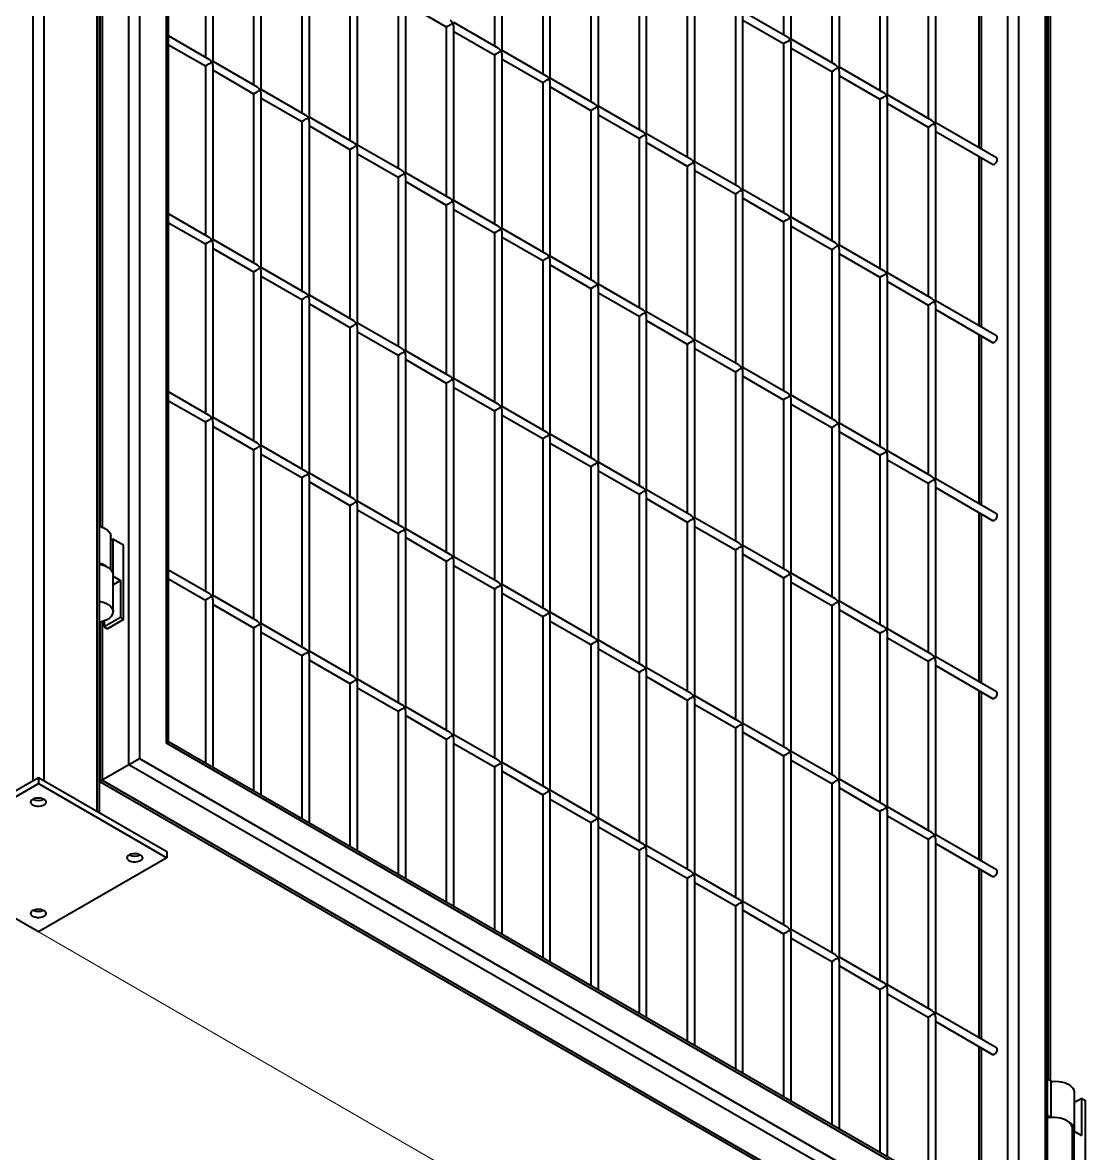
# Model space of a CAD drawing. Header units: millimetres. Extents: x 0 to 420, y 0 to 297.
# Drawn here: x 223.15 to 237.31, y 110.63 to 125.57 of the extents above; entities that cross this region are included whole.
import ezdxf

# ---------------------------------------------------------------- set-up
doc = ezdxf.new("R2010")
doc.units = ezdxf.units.MM

msp = doc.modelspace()

# ---------------------------------------------------------------- linework, layer by layer
at = {"color": 8, "linetype": 'Continuous', "lineweight": 40}
for p, q in [((223.2916, 115.5545), (223.2916, 147.7263)), ((223.433, 147.7263), (223.433, 115.5545)), ((224.1401, 115.1463), (224.1401, 147.3181)), ((224.2038, 142.1494), (224.2038, 118.9018)), ((236.168, 109.6657), (236.168, 137.8842)), ((236.7266, 134.8229), (236.7266, 111.5957)), ((235.8145, 126.1336), (235.8145, 123.8974)), ((235.8145, 123.7819), (235.8145, 121.5458)), ((235.8145, 121.4303), (235.8145, 119.1941)), ((235.8145, 119.0786), (235.8145, 116.8425)), ((224.2038, 117.6532), (224.2038, 115.5589)), ((235.8145, 116.727), (235.8145, 114.4908)), ((235.8145, 114.3754), (235.8145, 112.1392)), ((235.8145, 112.0237), (235.8145, 109.8698))]:
    msp.add_line(p, q, dxfattribs=at)
at = {"color": 7, "linetype": 'Continuous', "lineweight": 40}
for p, q in [((224.1694, 115.1294), (224.1694, 147.2773)), ((224.5573, 115.763), (224.5573, 145.1584)), ((224.6987, 145.0768), (224.6987, 115.8446)), ((225.0523, 116.0488), (225.0523, 144.4644)), ((225.0816, 116.0657), (225.0816, 144.3659)), ((224.1745, 142.1428), (224.1745, 118.911)), ((236.6923, 108.8393), (236.6923, 138.1869)), ((236.663, 108.9378), (236.663, 138.17)), ((236.3094, 137.9658), (236.3094, 109.5502)), ((236.6973, 134.8269), (236.6973, 111.6126)), ((233.2047, 127.6401), (233.2047, 125.404)), ((233.3047, 125.3462), (233.3047, 127.6401)), ((229.3864, 127.4928), (229.3864, 125.2566)), ((229.4864, 125.1989), (229.4864, 127.4928)), ((225.568, 127.3455), (225.568, 125.1093)), ((225.668, 125.0516), (225.668, 127.3455)), ((233.8411, 127.2727), (233.8411, 125.0366)), ((233.9411, 124.9788), (233.9411, 127.2727)), ((230.0227, 127.1254), (230.0227, 124.8892)), ((230.1227, 124.8315), (230.1227, 127.1254)), ((226.2044, 126.9781), (226.2044, 124.7419)), ((226.3044, 124.6842), (226.3044, 126.9781)), ((234.4775, 126.9054), (234.4775, 124.6692)), ((234.5775, 124.6115), (234.5775, 126.9054)), ((230.6591, 126.758), (230.6591, 124.5219)), ((230.7591, 124.4641), (230.7591, 126.758)), ((226.8408, 126.6107), (226.8408, 124.3745)), ((226.9408, 124.3168), (226.9408, 126.6107)), ((235.1139, 126.538), (235.1139, 124.3018)), ((235.2139, 124.2441), (235.2139, 126.538)), ((231.2955, 126.3906), (231.2955, 124.1545)), ((231.3955, 124.0967), (231.3955, 126.3906)), ((227.4772, 126.2433), (227.4772, 124.0071)), ((227.5772, 123.9494), (227.5772, 126.2433)), ((235.7852, 126.1505), (235.7852, 123.9143)), ((231.9319, 126.0233), (231.9319, 123.7871)), ((232.0319, 123.7294), (232.0319, 126.0233)), ((228.1136, 125.8759), (228.1136, 123.6397)), ((228.2136, 123.582), (228.2136, 125.8759)), ((228.2136, 125.8182), (228.75, 125.5085)), ((232.5683, 125.6559), (232.5683, 123.4197)), ((233.2547, 125.3751), (232.6683, 125.7136)), ((232.6683, 123.362), (232.6683, 125.6559)), ((228.75, 125.5085), (228.75, 123.2724)), ((229.4363, 125.2278), (228.85, 125.5663)), ((228.85, 123.2146), (228.85, 125.5085)), ((232.6683, 125.5981), (233.2047, 125.2885)), ((225.618, 125.0804), (225.0816, 125.3901)), ((228.85, 125.4508), (229.3863, 125.1412)), ((233.8911, 125.0077), (233.3047, 125.3462)), ((225.0816, 125.2746), (225.568, 124.9938)), ((230.0727, 124.8604), (229.4863, 125.1989)), ((233.2047, 125.2885), (233.2047, 123.0523)), ((233.3047, 122.9946), (233.3047, 125.2885)), ((233.3047, 125.2308), (233.8411, 124.9211)), ((226.2544, 124.713), (225.668, 125.0516)), ((229.3864, 125.1412), (229.3864, 122.905)), ((229.4863, 125.0834), (230.0227, 124.7738)), ((229.4864, 122.8473), (229.4864, 125.1412)), ((225.568, 124.9938), (225.568, 122.7576)), ((225.668, 122.6999), (225.668, 124.9938)), ((225.668, 124.9361), (226.2044, 124.6264)), ((233.8411, 124.9211), (233.8411, 122.6849)), ((234.5275, 124.6403), (233.9411, 124.9788)), ((233.9411, 122.6272), (233.9411, 124.9211)), ((230.0227, 124.7738), (230.0227, 122.5376)), ((230.7091, 124.493), (230.1227, 124.8315)), ((230.1227, 122.4799), (230.1227, 124.7738)), ((233.9411, 124.8634), (234.4775, 124.5537)), ((226.2044, 124.6264), (226.2044, 122.3903)), ((226.8908, 124.3457), (226.3044, 124.6842)), ((226.3044, 122.3325), (226.3044, 124.6264)), ((230.1227, 124.716), (230.6591, 124.4064)), ((235.1639, 124.2729), (234.5775, 124.6115)), ((226.3044, 124.5687), (226.8408, 124.259)), ((231.3455, 124.1256), (230.7591, 124.4641)), ((234.4775, 124.5537), (234.4775, 122.3175)), ((234.5775, 122.2598), (234.5775, 124.5537)), ((234.5775, 124.496), (235.1139, 124.1863)), ((227.5272, 123.9783), (226.9408, 124.3168)), ((230.6591, 124.4064), (230.6591, 122.1702)), ((230.7591, 122.1125), (230.7591, 124.4064)), ((230.7591, 124.3487), (231.2955, 124.039)), ((226.8408, 124.259), (226.8408, 122.0229)), ((226.9408, 121.9651), (226.9408, 124.259)), ((226.9408, 124.2013), (227.4772, 123.8917)), ((235.1139, 124.1863), (235.1139, 121.9502)), ((236.0162, 123.7809), (235.2139, 124.2441)), ((235.2139, 121.8924), (235.2139, 124.1863)), ((231.2955, 124.039), (231.2955, 121.8028)), ((231.9819, 123.7582), (231.3955, 124.0967)), ((231.3955, 121.7451), (231.3955, 124.039)), ((231.3955, 123.9813), (231.9319, 123.6716)), ((235.2139, 124.1286), (235.9662, 123.6943)), ((227.4772, 123.8917), (227.4772, 121.6555)), ((228.1636, 123.6109), (227.5772, 123.9494)), ((227.5772, 121.5978), (227.5772, 123.8917)), ((227.5772, 123.8339), (228.1136, 123.5243)), ((232.6183, 123.3908), (232.0319, 123.7294)), ((235.7852, 123.7988), (235.7852, 121.5627)), ((228.7999, 123.2435), (228.2136, 123.582)), ((231.9319, 123.6716), (231.9319, 121.4354)), ((232.0319, 121.3777), (232.0319, 123.6716)), ((232.0319, 123.6139), (232.5683, 123.3042)), ((228.1136, 123.5243), (228.1136, 121.2881)), ((228.2136, 121.2304), (228.2136, 123.5243)), ((228.2136, 123.4666), (228.75, 123.1569)), ((232.5683, 123.3042), (232.5683, 121.0681)), ((233.2547, 123.0235), (232.6683, 123.362)), ((232.6683, 121.0103), (232.6683, 123.3042)), ((232.6683, 123.2465), (233.2047, 122.9368)), ((228.75, 123.1569), (228.75, 120.9207)), ((229.4363, 122.8761), (228.85, 123.2146)), ((228.85, 120.863), (228.85, 123.1569)), ((228.85, 123.0992), (229.3863, 122.7895)), ((225.618, 122.7288), (225.0816, 123.0384)), ((233.2047, 122.9368), (233.2047, 120.7007)), ((233.8911, 122.6561), (233.3047, 122.9946)), ((233.3047, 120.6429), (233.3047, 122.9368)), ((225.0816, 122.923), (225.568, 122.6422)), ((229.3864, 122.7895), (229.3864, 120.5533)), ((230.0727, 122.5087), (229.4863, 122.8473)), ((229.4864, 120.4956), (229.4864, 122.7895)), ((233.3047, 122.8791), (233.8411, 122.5695)), ((225.568, 122.6422), (225.568, 120.406)), ((226.2544, 122.3614), (225.668, 122.6999)), ((225.668, 120.3483), (225.668, 122.6422)), ((229.4863, 122.7318), (230.0227, 122.4221)), ((225.668, 122.5844), (226.2044, 122.2748)), ((233.8411, 122.5695), (233.8411, 120.3333)), ((234.5275, 122.2887), (233.9411, 122.6272)), ((233.9411, 120.2756), (233.9411, 122.5695)), ((233.9411, 122.5117), (234.4775, 122.2021)), ((230.0227, 122.4221), (230.0227, 120.186)), ((230.7091, 122.1414), (230.1227, 122.4799)), ((230.1227, 120.1282), (230.1227, 122.4221)), ((230.1227, 122.3644), (230.6591, 122.0547)), ((226.2044, 122.2748), (226.2044, 120.0386)), ((226.8908, 121.994), (226.3044, 122.3325)), ((226.3044, 119.9809), (226.3044, 122.2748)), ((226.3044, 122.2171), (226.8408, 121.9074)), ((234.4775, 122.2021), (234.4775, 119.9659)), ((235.1639, 121.9213), (234.5775, 122.2598)), ((234.5775, 119.9082), (234.5775, 122.2021)), ((230.6591, 122.0547), (230.6591, 119.8186)), ((231.3455, 121.774), (230.7591, 122.1125)), ((230.7591, 119.7608), (230.7591, 122.0547)), ((234.5775, 122.1444), (235.1139, 121.8347)), ((226.8408, 121.9074), (226.8408, 119.6712)), ((227.5272, 121.6266), (226.9408, 121.9651)), ((226.9408, 119.6135), (226.9408, 121.9074)), ((230.7591, 121.997), (231.2955, 121.6874)), ((236.0162, 121.4293), (235.2139, 121.8924)), ((226.9408, 121.8497), (227.4772, 121.54)), ((231.9819, 121.4066), (231.3955, 121.7451)), ((235.1139, 121.8347), (235.1139, 119.5985)), ((235.2139, 119.5408), (235.2139, 121.8347)), ((235.2139, 121.777), (235.9662, 121.3427)), ((228.1636, 121.2592), (227.5772, 121.5978)), ((231.2955, 121.6874), (231.2955, 119.4512)), ((231.3955, 119.3935), (231.3955, 121.6874)), ((231.3955, 121.6296), (231.9319, 121.32)), ((227.4772, 121.54), (227.4772, 119.3039)), ((227.5772, 119.2461), (227.5772, 121.54)), ((227.5772, 121.4823), (228.1136, 121.1726)), ((235.7852, 121.4472), (235.7852, 119.211)), ((231.9319, 121.32), (231.9319, 119.0838)), ((232.6183, 121.0392), (232.0319, 121.3777)), ((232.0319, 119.0261), (232.0319, 121.32)), ((228.1136, 121.1726), (228.1136, 118.9365)), ((228.7999, 120.8919), (228.2136, 121.2304)), ((228.2136, 118.8787), (228.2136, 121.1726)), ((232.0319, 121.2623), (232.5683, 120.9526)), ((228.2136, 121.1149), (228.75, 120.8053)), ((233.2547, 120.6718), (232.6683, 121.0103)), ((229.4363, 120.5245), (228.85, 120.863)), ((232.5683, 120.9526), (232.5683, 118.7164)), ((232.6683, 118.6587), (232.6683, 120.9526)), ((232.6683, 120.8949), (233.2047, 120.5852)), ((228.75, 120.8053), (228.75, 118.5691)), ((228.85, 118.5114), (228.85, 120.8053)), ((228.85, 120.7475), (229.3863, 120.4379)), ((225.618, 120.3771), (225.0816, 120.6868)), ((225.0816, 120.5713), (225.568, 120.2905)), ((233.2047, 120.5852), (233.2047, 118.349)), ((233.8911, 120.3044), (233.3047, 120.6429)), ((233.3047, 118.2913), (233.3047, 120.5852)), ((229.3864, 120.4379), (229.3864, 118.2017)), ((230.0727, 120.1571), (229.4863, 120.4956)), ((229.4864, 118.144), (229.4864, 120.4379)), ((233.3047, 120.5275), (233.8411, 120.2178)), ((225.568, 120.2905), (225.568, 118.0544)), ((226.2544, 120.0098), (225.668, 120.3483)), ((225.668, 117.9966), (225.668, 120.2905)), ((229.4863, 120.3801), (230.0227, 120.0705)), ((234.5275, 119.937), (233.9411, 120.2756)), ((225.668, 120.2328), (226.2044, 119.9232)), ((230.7091, 119.7897), (230.1227, 120.1282)), ((233.8411, 120.2178), (233.8411, 117.9817)), ((233.9411, 117.9239), (233.9411, 120.2178)), ((233.9411, 120.1601), (234.4775, 119.8504)), ((226.8908, 119.6424), (226.3044, 119.9809)), ((230.0227, 120.0705), (230.0227, 117.8343)), ((230.1227, 117.7766), (230.1227, 120.0705)), ((230.1227, 120.0128), (230.6591, 119.7031)), ((226.2044, 119.9232), (226.2044, 117.687)), ((226.3044, 117.6293), (226.3044, 119.9232)), ((226.3044, 119.8654), (226.8408, 119.5558)), ((234.4775, 119.8504), (234.4775, 117.6143)), ((235.1639, 119.5697), (234.5775, 119.9082)), ((234.5775, 117.5565), (234.5775, 119.8504)), ((230.6591, 119.7031), (230.6591, 117.4669)), ((231.3455, 119.4223), (230.7591, 119.7608)), ((230.7591, 117.4092), (230.7591, 119.7031)), ((234.5775, 119.7927), (235.1139, 119.4831)), ((226.8408, 119.5558), (226.8408, 117.3196)), ((227.5272, 119.275), (226.9408, 119.6135)), ((226.9408, 117.2619), (226.9408, 119.5558)), ((230.7591, 119.6454), (231.2955, 119.3357)), ((236.0162, 119.0776), (235.2139, 119.5408)), ((226.9408, 119.498), (227.4772, 119.1884)), ((231.9819, 119.0549), (231.3955, 119.3935)), ((235.1139, 119.4831), (235.1139, 117.2469)), ((235.2139, 117.1892), (235.2139, 119.4831)), ((235.2139, 119.4253), (235.9662, 118.991)), ((228.1636, 118.9076), (227.5772, 119.2461)), ((231.2955, 119.3357), (231.2955, 117.0996)), ((231.3955, 117.0418), (231.3955, 119.3357)), ((231.3955, 119.278), (231.9319, 118.9683)), ((227.4772, 119.1884), (227.4772, 116.9522)), ((227.5772, 116.8945), (227.5772, 119.1884)), ((227.5772, 119.1307), (228.1136, 118.821)), ((235.7852, 119.0956), (235.7852, 116.8594)), ((231.9319, 118.9683), (231.9319, 116.7322)), ((232.6183, 118.6876), (232.0319, 119.0261)), ((232.0319, 116.6744), (232.0319, 118.9683)), ((232.0319, 118.9106), (232.5683, 118.601)), ((224.3194, 118.3405), (224.3194, 118.7801)), ((228.1136, 118.821), (228.1136, 116.5848)), ((228.7999, 118.5402), (228.2136, 118.8787)), ((228.2136, 116.5271), (228.2136, 118.821)), ((228.2136, 118.7633), (228.75, 118.4536)), ((224.3452, 118.7433), (224.3194, 118.7285)), ((224.3452, 118.7433), (224.3452, 118.2942)), ((224.4866, 118.6617), (224.3452, 118.7433)), ((224.4866, 117.6819), (224.4866, 118.6617)), ((233.2547, 118.3202), (232.6683, 118.6587)), ((229.4363, 118.1728), (228.85, 118.5114)), ((232.5683, 118.601), (232.5683, 116.3648)), ((232.6683, 116.3071), (232.6683, 118.601)), ((232.6683, 118.5432), (233.2047, 118.2336)), ((225.618, 118.0255), (225.0816, 118.3352)), ((228.75, 118.4536), (228.75, 116.2175)), ((228.85, 116.1597), (228.85, 118.4536)), ((228.85, 118.3959), (229.3863, 118.0862)), ((224.3477, 117.7839), (224.3477, 118.2738)), ((224.3477, 118.252), (224.4442, 118.1963)), ((224.4442, 118.1963), (224.3477, 118.1406)), ((224.4442, 118.1963), (224.4442, 117.7063)), ((225.0816, 118.2197), (225.568, 117.9389)), ((233.2047, 118.2336), (233.2047, 115.9974)), ((233.8911, 117.9528), (233.3047, 118.2913)), ((233.3047, 115.9397), (233.3047, 118.2336)), ((233.3047, 118.1758), (233.8411, 117.8662)), ((229.3864, 118.0862), (229.3864, 115.8501)), ((230.0727, 117.8055), (229.4863, 118.144)), ((229.4863, 118.0285), (230.0227, 117.7189)), ((229.4864, 115.7923), (229.4864, 118.0862)), ((225.568, 117.9389), (225.568, 115.7849)), ((226.2544, 117.6581), (225.668, 117.9966)), ((225.668, 115.7272), (225.668, 117.9389)), ((225.668, 117.8812), (226.2044, 117.5715)), ((233.8411, 117.8662), (233.8411, 115.63)), ((234.5275, 117.5854), (233.9411, 117.9239)), ((233.9411, 115.5723), (233.9411, 117.8662)), ((230.0227, 117.7189), (230.0227, 115.4827)), ((230.7091, 117.4381), (230.1227, 117.7766)), ((230.1227, 115.425), (230.1227, 117.7189)), ((233.9411, 117.8085), (234.4775, 117.4988)), ((224.1745, 117.6466), (224.1745, 115.542)), ((224.4442, 117.7063), (224.232, 117.5839)), ((224.232, 117.6622), (224.232, 117.5839)), ((224.232, 117.5839), (224.2745, 117.5594)), ((224.4866, 117.6819), (224.2745, 117.5594)), ((224.4442, 117.7063), (224.4866, 117.6819)), ((226.2044, 117.5715), (226.2044, 115.4175)), ((226.8908, 117.2907), (226.3044, 117.6293)), ((226.3044, 115.3598), (226.3044, 117.5715)), ((230.1227, 117.6611), (230.6591, 117.3515)), ((226.3044, 117.5138), (226.8408, 117.2041)), ((231.3455, 117.0707), (230.7591, 117.4092)), ((234.4775, 117.4988), (234.4775, 115.2626)), ((235.1639, 117.218), (234.5775, 117.5565)), ((234.5775, 115.2049), (234.5775, 117.4988)), ((234.5775, 117.4411), (235.1139, 117.1314)), ((227.5272, 116.9234), (226.9408, 117.2619)), ((230.6591, 117.3515), (230.6591, 115.1153)), ((230.7591, 115.0576), (230.7591, 117.3515)), ((230.7591, 117.2937), (231.2955, 116.9841)), ((226.8408, 117.2041), (226.8408, 115.0502)), ((226.9408, 114.9924), (226.9408, 117.2041)), ((226.9408, 117.1464), (227.4772, 116.8368)), ((235.1139, 117.1314), (235.1139, 114.8953)), ((236.0162, 116.726), (235.2139, 117.1892)), ((235.2139, 114.8375), (235.2139, 117.1314)), ((231.2955, 116.9841), (231.2955, 114.7479)), ((231.9819, 116.7033), (231.3955, 117.0418)), ((231.3955, 114.6902), (231.3955, 116.9841)), ((235.2139, 117.0737), (235.9662, 116.6394)), ((227.4772, 116.8368), (227.4772, 114.6828)), ((228.1636, 116.556), (227.5772, 116.8945)), ((227.5772, 114.625), (227.5772, 116.8368)), ((231.3955, 116.9264), (231.9319, 116.6167)), ((227.5772, 116.779), (228.1136, 116.4694)), ((232.6183, 116.3359), (232.0319, 116.6744)), ((235.7852, 116.7439), (235.7852, 114.5077)), ((228.7999, 116.1886), (228.2136, 116.5271)), ((231.9319, 116.6167), (231.9319, 114.3805)), ((232.0319, 114.3228), (232.0319, 116.6167)), ((232.0319, 116.559), (232.5683, 116.2493)), ((228.1136, 116.4694), (228.1136, 114.3154)), ((228.2136, 114.2577), (228.2136, 116.4694)), ((228.2136, 116.4116), (228.75, 116.102)), ((232.5683, 116.2493), (232.5683, 114.0132)), ((233.2547, 115.9685), (232.6683, 116.3071)), ((232.6683, 113.9554), (232.6683, 116.2493)), ((236.2387, 109.6248), (225.0816, 116.0657)), ((228.75, 116.102), (228.75, 113.948)), ((229.4363, 115.8212), (228.85, 116.1597)), ((228.85, 113.8903), (228.85, 116.102)), ((232.6683, 116.1916), (233.2047, 115.8819)), ((236.3094, 109.5502), (225.0523, 116.0488)), ((228.85, 116.0443), (229.3863, 115.7346)), ((233.8911, 115.6012), (233.3047, 115.9397)), ((224.6987, 115.8446), (236.663, 108.9378)), ((230.0727, 115.4538), (229.4863, 115.7923)), ((233.2047, 115.8819), (233.2047, 113.6458)), ((233.3047, 113.588), (233.3047, 115.8819)), ((233.3047, 115.8242), (233.8411, 115.5146)), ((224.5573, 115.763), (224.2038, 115.5589)), ((236.663, 108.7745), (224.5573, 115.763)), ((229.3864, 115.7346), (229.3864, 113.5806)), ((229.4863, 115.6769), (230.0227, 115.3672)), ((229.4864, 113.5229), (229.4864, 115.7346)), ((221.6652, 114.6157), (223.3623, 115.5953)), ((221.6652, 114.534), (223.3623, 115.5137)), ((223.3623, 115.5953), (223.3623, 115.5137)), ((223.3623, 115.5953), (225.0594, 114.6157)), ((223.3623, 115.5137), (225.0594, 114.534)), ((224.1745, 115.542), (236.2387, 108.5774)), ((224.2038, 115.5589), (236.3094, 108.5704)), ((233.8411, 115.5146), (233.8411, 113.2784)), ((234.5275, 115.2338), (233.9411, 115.5723)), ((233.9411, 113.2207), (233.9411, 115.5146)), ((230.0227, 115.3672), (230.0227, 113.2132)), ((230.7091, 115.0864), (230.1227, 115.425)), ((230.1227, 113.1555), (230.1227, 115.3672)), ((233.9411, 115.4568), (234.4775, 115.1472)), ((230.1227, 115.3095), (230.6591, 114.9998)), ((235.1639, 114.8664), (234.5775, 115.2049)), ((231.3455, 114.7191), (230.7591, 115.0576)), ((234.4775, 115.1472), (234.4775, 112.911)), ((234.5775, 112.8533), (234.5775, 115.1472)), ((234.5775, 115.0894), (235.1139, 114.7798)), ((230.6591, 114.9998), (230.6591, 112.8459)), ((230.7591, 112.7881), (230.7591, 114.9998)), ((230.7591, 114.9421), (231.2955, 114.6325)), ((235.1139, 114.7798), (235.1139, 112.5436)), ((236.0162, 114.3744), (235.2139, 114.8375)), ((235.2139, 112.4859), (235.2139, 114.7798)), ((235.2139, 114.7221), (235.9662, 114.2878)), ((225.0594, 114.6157), (225.0594, 114.534)), ((231.2955, 114.6325), (231.2955, 112.4785)), ((231.9819, 114.3517), (231.3955, 114.6902)), ((231.3955, 112.4207), (231.3955, 114.6325)), ((231.3955, 114.5747), (231.9319, 114.2651)), ((223.3623, 113.5543), (221.6652, 114.534)), ((225.0594, 114.534), (223.3623, 113.5543)), ((232.6183, 113.9843), (232.0319, 114.3228)), ((235.7852, 114.3923), (235.7852, 112.1561)), ((231.9319, 114.2651), (231.9319, 112.1111)), ((232.0319, 112.0534), (232.0319, 114.2651)), ((232.0319, 114.2073), (232.5683, 113.8977)), ((232.5683, 113.8977), (232.5683, 111.7437)), ((233.2547, 113.6169), (232.6683, 113.9554)), ((232.6683, 111.686), (232.6683, 113.8977)), ((232.6683, 113.84), (233.2047, 113.5303)), ((233.2047, 113.5303), (233.2047, 111.3763)), ((233.8911, 113.2495), (233.3047, 113.588)), ((233.3047, 111.3186), (233.3047, 113.5303)), ((233.3047, 113.4726), (233.8411, 113.1629)), ((233.8411, 113.1629), (233.8411, 111.0089)), ((234.5275, 112.8821), (233.9411, 113.2207)), ((233.9411, 110.9512), (233.9411, 113.1629)), ((233.9411, 113.1052), (234.4775, 112.7955)), ((234.4775, 112.7955), (234.4775, 110.6416)), ((235.1639, 112.5148), (234.5775, 112.8533)), ((234.5775, 110.5838), (234.5775, 112.7955)), ((234.5775, 112.7378), (235.1139, 112.4281)), ((236.0162, 112.0227), (235.2139, 112.4859)), ((235.1139, 112.4281), (235.1139, 110.2742)), ((235.2139, 110.2164), (235.2139, 112.4281)), ((235.2139, 112.3704), (235.9662, 111.9361)), ((235.7852, 112.0406), (235.7852, 109.8867)), ((236.6923, 111.6155), (236.7337, 111.5916)), ((236.7337, 111.5916), (236.7337, 111.1017)), ((237.0473, 110.9425), (237.0473, 111.4324)), ((237.1438, 111.3549), (237.0473, 111.2992)), ((237.1438, 110.8649), (237.1438, 111.3549)), ((237.1438, 111.3549), (237.1862, 111.3304)), ((237.1862, 111.3304), (237.1862, 110.3505)), ((236.7337, 111.1017), (236.6923, 111.1256)), ((237.019, 110.4689), (237.019, 110.9588)), ((237.0448, 110.9221), (237.019, 110.9072)), ((237.0448, 110.4322), (237.0448, 110.9221)), ((237.0448, 110.9221), (237.1438, 110.8649))]:
    msp.add_line(p, q, dxfattribs=at)
at = {"color": 7, "linetype": 'Continuous', "lineweight": 20}
msp.add_line((265.7887, 89.0621), (207.806, 122.5348), dxfattribs=at)
at = {"color": 7, "linetype": 'Continuous', "lineweight": 40, "flags": 128}
for points in [[(235.9662, 123.6943), (235.9777, 123.6921), (235.9912, 123.6968)], [(235.9912, 123.6968), (236.0048, 123.7077), (236.0162, 123.7232), (236.0239, 123.7408), (236.0266, 123.758), (236.0239, 123.7721), (236.0162, 123.7809), (236.0162, 123.7809)], [(235.9662, 121.3427), (235.9777, 121.3404), (235.9912, 121.3451)], [(235.9912, 121.3451), (236.0048, 121.3561), (236.0162, 121.3715), (236.0239, 121.3892), (236.0266, 121.4064), (236.0239, 121.4204), (236.0162, 121.4293), (236.0162, 121.4293)], [(235.9912, 118.9935), (236.0048, 119.0044), (236.0162, 119.0199), (236.0239, 119.0376), (236.0266, 119.0547), (236.0239, 119.0688), (236.0162, 119.0776), (236.0162, 119.0776)], [(224.1694, 118.9124), (224.2021, 118.9024), (224.2357, 118.8879), (224.2646, 118.8703), (224.288, 118.8502), (224.3052, 118.8281), (224.3158, 118.8046), (224.3194, 118.7805), (224.3194, 118.7801)], [(235.9662, 118.991), (235.9777, 118.9888), (235.9912, 118.9935)], [(224.1694, 118.4121), (224.1808, 118.4099), (224.2191, 118.4), (224.2539, 118.3865), (224.2844, 118.3698), (224.3096, 118.3504), (224.3288, 118.3289), (224.3415, 118.3058), (224.3473, 118.2818), (224.3477, 118.2738)], [(224.1694, 117.9222), (224.1808, 117.92), (224.2191, 117.9101), (224.2539, 117.8966), (224.2844, 117.8799), (224.3096, 117.8605), (224.3288, 117.839), (224.3415, 117.8159), (224.3473, 117.7919), (224.3461, 117.7676), (224.3379, 117.7439), (224.3229, 117.7212), (224.3016, 117.7004), (224.2745, 117.6819), (224.2424, 117.6662), (224.2063, 117.6539), (224.1694, 117.6457)], [(235.9912, 116.6419), (236.0048, 116.6528), (236.0162, 116.6683), (236.0239, 116.6859), (236.0266, 116.7031), (236.0239, 116.7172), (236.0162, 116.726), (236.0162, 116.726)], [(235.9662, 116.6394), (235.9777, 116.6372), (235.9912, 116.6419)], [(223.2916, 115.3096), (223.3133, 115.3191), (223.3386, 115.3249), (223.3657, 115.3265), (223.3926, 115.3238), (223.4171, 115.317), (223.4377, 115.3067), (223.4526, 115.2936), (223.4608, 115.2786), (223.4618, 115.2629), (223.4553, 115.2476), (223.442, 115.2339), (223.4227, 115.2228), (223.399, 115.2151), (223.3725, 115.2113), (223.3453, 115.2119), (223.3194, 115.2166), (223.2966, 115.2253), (223.2787, 115.2371), (223.267, 115.2513), (223.2624, 115.2668), (223.2651, 115.2824), (223.2751, 115.2971), (223.2916, 115.3096)], [(224.5644, 114.5748), (224.5861, 114.5843), (224.6114, 114.5901), (224.6385, 114.5917), (224.6653, 114.589), (224.6899, 114.5823), (224.7105, 114.5719), (224.7254, 114.5588), (224.7336, 114.5438), (224.7346, 114.5281), (224.7281, 114.5128), (224.7148, 114.4991), (224.6955, 114.488), (224.6718, 114.4803), (224.6453, 114.4766), (224.6181, 114.4771), (224.5921, 114.4819), (224.5694, 114.4905), (224.5515, 114.5023), (224.5398, 114.5165), (224.5352, 114.532), (224.5379, 114.5477), (224.5479, 114.5623), (224.5644, 114.5748)], [(235.9662, 114.2878), (235.9777, 114.2855), (235.9912, 114.2902)], [(235.9912, 114.2902), (236.0048, 114.3011), (236.0162, 114.3166), (236.0239, 114.3343), (236.0266, 114.3515), (236.0239, 114.3655), (236.0162, 114.3744), (236.0162, 114.3744)], [(223.2916, 113.8401), (223.3133, 113.8496), (223.3386, 113.8553), (223.3657, 113.8569), (223.3926, 113.8543), (223.4171, 113.8475), (223.4377, 113.8372), (223.4526, 113.824), (223.4608, 113.809), (223.4618, 113.7933), (223.4553, 113.7781), (223.442, 113.7644), (223.4227, 113.7532), (223.399, 113.7455), (223.3725, 113.7418), (223.3453, 113.7424), (223.3194, 113.7471), (223.2966, 113.7557), (223.2787, 113.7676), (223.267, 113.7818), (223.2624, 113.7973), (223.2651, 113.8129), (223.2751, 113.8275), (223.2916, 113.8401)], [(235.9662, 111.9361), (235.9777, 111.9339), (235.9912, 111.9386)], [(235.9912, 111.9386), (236.0048, 111.9495), (236.0162, 111.965), (236.0239, 111.9827), (236.0266, 111.9998), (236.0239, 112.0139), (236.0162, 112.0227), (236.0162, 112.0227)], [(237.0473, 111.4324), (237.047, 111.4404), (237.0411, 111.4644), (237.0284, 111.4875), (237.0092, 111.509), (236.984, 111.5284), (236.9536, 111.5451), (236.9187, 111.5586), (236.8804, 111.5685), (236.8398, 111.5746), (236.798, 111.5767), (236.7562, 111.5748), (236.7337, 111.572)], [(237.019, 110.9588), (237.019, 110.9592), (237.0154, 110.9833), (237.0048, 111.0068), (236.9876, 111.0289), (236.9642, 111.049), (236.9353, 111.0666), (236.9017, 111.0811), (236.8644, 111.0922), (236.8244, 111.0996), (236.7828, 111.1029), (236.7409, 111.1022), (236.6997, 111.0975), (236.6923, 111.0962)], [(237.0448, 110.9221), (237.0457, 110.9262), (237.047, 110.9504), (237.0411, 110.9744), (237.0284, 110.9975), (237.0092, 111.0191), (236.984, 111.0385), (236.9594, 111.0524)]]:
    msp.add_lwpolyline(points, dxfattribs=at)
at = {"color": 7, "linetype": 'Continuous', "lineweight": 40}
for centre, radius, start, end in [((224.1037, 118.1443), 0.2858, 56.90162, 76.70904), ((223.3623, 115.4427), 0.1507, 242.01037, 297.98884), ((224.6351, 114.7079), 0.1507, 242.01512, 297.98503), ((223.3623, 113.9731), 0.1507, 242.01531, 297.98487)]:
    msp.add_arc(centre, radius, start, end, dxfattribs=at)
for centre, major_axis, ratio, start_param, end_param in [((228.8, 125.5374), (0.05, 0.0289), 0.0000704, 3.141552, 5.4977465), ((228.8, 125.5374), (-0.0354, 0.0612), 0.5773346, 4.7123483, 5.4978278), ((228.8, 125.5374), (0.05, 0.0289), 0.0000704, 5.4977465, 6.2831447), ((228.8, 125.5374), (-0.0354, 0.0612), 0.5773346, 3.9269502, 4.7123483), ((233.2547, 125.3174), (0.05, 0.0289), 0.0000704, 3.141552, 5.4977465), ((233.2547, 125.3174), (-0.0354, 0.0612), 0.5773346, 4.7123483, 5.4978278), ((233.2547, 125.3174), (0.05, 0.0289), 0.0000704, 5.4977465, 6.2831447), ((233.2547, 125.3174), (-0.0354, 0.0612), 0.5773346, 3.9269502, 4.7123483), ((229.4364, 125.17), (0.05, 0.0289), 0.0000704, 3.141552, 5.4977465), ((229.4364, 125.17), (-0.0354, 0.0612), 0.5773346, 4.7123483, 5.4978278), ((229.4364, 125.17), (0.05, 0.0289), 0.0000704, 5.4977465, 6.2831447), ((229.4364, 125.17), (-0.0354, 0.0612), 0.5773346, 3.9269502, 4.7123483), ((225.618, 125.0227), (0.05, 0.0289), 0.0000704, 3.141552, 5.4977465), ((225.618, 125.0227), (-0.0354, 0.0612), 0.5773346, 4.7123483, 5.4978278), ((225.618, 125.0227), (0.05, 0.0289), 0.0000704, 5.4977465, 6.2831447), ((225.618, 125.0227), (-0.0354, 0.0612), 0.5773346, 3.9269502, 4.7123483), ((233.8911, 124.95), (0.05, 0.0289), 0.0000704, 3.141552, 5.4977465), ((233.8911, 124.95), (-0.0354, 0.0612), 0.5773346, 4.7123483, 5.4978278), ((233.8911, 124.95), (0.05, 0.0289), 0.0000704, 5.4977465, 6.2831447), ((233.8911, 124.95), (-0.0354, 0.0612), 0.5773346, 3.9269502, 4.7123483), ((230.0727, 124.8026), (0.05, 0.0289), 0.0000704, 3.141552, 5.4977465), ((230.0727, 124.8026), (-0.0354, 0.0612), 0.5773346, 4.7123483, 5.4978278), ((230.0727, 124.8026), (0.05, 0.0289), 0.0000704, 5.4977465, 6.2831447), ((230.0727, 124.8026), (-0.0354, 0.0612), 0.5773346, 3.9269502, 4.7123483), ((226.2544, 124.6553), (0.05, 0.0289), 0.0000704, 3.141552, 5.4977465), ((226.2544, 124.6553), (-0.0354, 0.0612), 0.5773346, 4.7123483, 5.4978278), ((226.2544, 124.6553), (0.05, 0.0289), 0.0000704, 5.4977465, 6.2831447), ((226.2544, 124.6553), (-0.0354, 0.0612), 0.5773346, 3.9269502, 4.7123483), ((234.5275, 124.5826), (0.05, 0.0289), 0.0000704, 3.141552, 5.4977465), ((234.5275, 124.5826), (-0.0354, 0.0612), 0.5773346, 4.7123483, 5.4978278), ((234.5275, 124.5826), (0.05, 0.0289), 0.0000704, 5.4977465, 6.2831447), ((234.5275, 124.5826), (-0.0354, 0.0612), 0.5773346, 3.9269502, 4.7123483), ((230.7091, 124.4353), (0.05, 0.0289), 0.0000704, 3.141552, 5.4977465), ((230.7091, 124.4353), (-0.0354, 0.0612), 0.5773346, 4.7123483, 5.4978278), ((230.7091, 124.4353), (0.05, 0.0289), 0.0000704, 5.4977465, 6.2831447), ((230.7091, 124.4353), (-0.0354, 0.0612), 0.5773346, 3.9269502, 4.7123483), ((226.8908, 124.2879), (0.05, 0.0289), 0.0000704, 3.141552, 5.4977465), ((226.8908, 124.2879), (-0.0354, 0.0612), 0.5773346, 4.7123483, 5.4978278), ((226.8908, 124.2879), (0.05, 0.0289), 0.0000704, 5.4977465, 6.2831447), ((226.8908, 124.2879), (-0.0354, 0.0612), 0.5773346, 3.9269502, 4.7123483), ((235.1639, 124.2152), (0.05, 0.0289), 0.0000704, 3.141552, 5.4977465), ((235.1639, 124.2152), (-0.0354, 0.0612), 0.5773346, 4.7123483, 5.4978278), ((235.1639, 124.2152), (0.05, 0.0289), 0.0000704, 5.4977465, 6.2831447), ((235.1639, 124.2152), (-0.0354, 0.0612), 0.5773346, 3.9269502, 4.7123483), ((231.3455, 124.0679), (0.05, 0.0289), 0.0000704, 3.141552, 5.4977465), ((231.3455, 124.0679), (-0.0354, 0.0612), 0.5773346, 4.7123483, 5.4978278), ((231.3455, 124.0679), (0.05, 0.0289), 0.0000704, 5.4977465, 6.2831447), ((231.3455, 124.0679), (-0.0354, 0.0612), 0.5773346, 3.9269502, 4.7123483), ((227.5272, 123.9205), (0.05, 0.0289), 0.0000704, 3.141552, 5.4977465), ((227.5272, 123.9205), (-0.0354, 0.0612), 0.5773346, 4.7123483, 5.4978278), ((227.5272, 123.9205), (0.05, 0.0289), 0.0000704, 5.4977465, 6.2831447), ((227.5272, 123.9205), (-0.0354, 0.0612), 0.5773346, 3.9269502, 4.7123483), ((231.9819, 123.7005), (0.05, 0.0289), 0.0000704, 3.141552, 5.4977465), ((231.9819, 123.7005), (-0.0354, 0.0612), 0.5773346, 4.7123483, 5.4978278), ((231.9819, 123.7005), (0.05, 0.0289), 0.0000704, 5.4977465, 6.2831447), ((231.9819, 123.7005), (-0.0354, 0.0612), 0.5773346, 3.9269502, 4.7123483), ((228.1636, 123.5532), (0.05, 0.0289), 0.0000704, 3.141552, 5.4977465), ((228.1636, 123.5532), (-0.0354, 0.0612), 0.5773346, 4.7123483, 5.4978278), ((228.1636, 123.5532), (0.05, 0.0289), 0.0000704, 5.4977465, 6.2831447), ((228.1636, 123.5532), (-0.0354, 0.0612), 0.5773346, 3.9269502, 4.7123483), ((232.6183, 123.3331), (-0.0354, 0.0612), 0.5773346, 4.7123483, 5.4978278), ((228.8, 123.1858), (-0.0354, 0.0612), 0.5773346, 4.7123483, 5.4978278), ((232.6183, 123.3331), (0.05, 0.0289), 0.0000704, 3.141552, 5.4977465), ((232.6183, 123.3331), (0.05, 0.0289), 0.0000704, 5.4977465, 6.2831447), ((232.6183, 123.3331), (-0.0354, 0.0612), 0.5773346, 3.9269502, 4.7123483), ((228.8, 123.1858), (0.05, 0.0289), 0.0000704, 3.141552, 5.4977465), ((228.8, 123.1858), (0.05, 0.0289), 0.0000704, 5.4977465, 6.2831447), ((228.8, 123.1858), (-0.0354, 0.0612), 0.5773346, 3.9269502, 4.7123483), ((233.2547, 122.9657), (0.05, 0.0289), 0.0000704, 3.141552, 5.4977465), ((233.2547, 122.9657), (-0.0354, 0.0612), 0.5773346, 4.7123483, 5.4978278), ((233.2547, 122.9657), (0.05, 0.0289), 0.0000704, 5.4977465, 6.2831447), ((233.2547, 122.9657), (-0.0354, 0.0612), 0.5773346, 3.9269502, 4.7123483), ((229.4364, 122.8184), (0.05, 0.0289), 0.0000704, 3.141552, 5.4977465), ((229.4364, 122.8184), (-0.0354, 0.0612), 0.5773346, 4.7123483, 5.4978278), ((229.4364, 122.8184), (0.05, 0.0289), 0.0000704, 5.4977465, 6.2831447), ((229.4364, 122.8184), (-0.0354, 0.0612), 0.5773346, 3.9269502, 4.7123483), ((225.618, 122.671), (0.05, 0.0289), 0.0000704, 3.141552, 5.4977465), ((225.618, 122.671), (-0.0354, 0.0612), 0.5773346, 4.7123483, 5.4978278), ((225.618, 122.671), (0.05, 0.0289), 0.0000704, 5.4977465, 6.2831447), ((225.618, 122.671), (-0.0354, 0.0612), 0.5773346, 3.9269502, 4.7123483), ((233.8911, 122.5983), (-0.0354, 0.0612), 0.5773346, 4.7123483, 5.4978278), ((230.0727, 122.451), (-0.0354, 0.0612), 0.5773346, 4.7123483, 5.4978278), ((233.8911, 122.5983), (0.05, 0.0289), 0.0000704, 3.141552, 5.4977465), ((233.8911, 122.5983), (0.05, 0.0289), 0.0000704, 5.4977465, 6.2831447), ((233.8911, 122.5983), (-0.0354, 0.0612), 0.5773346, 3.9269502, 4.7123483), ((226.2544, 122.3037), (-0.0354, 0.0612), 0.5773346, 4.7123483, 5.4978278), ((230.0727, 122.451), (0.05, 0.0289), 0.0000704, 3.141552, 5.4977465), ((230.0727, 122.451), (0.05, 0.0289), 0.0000704, 5.4977465, 6.2831447), ((230.0727, 122.451), (-0.0354, 0.0612), 0.5773346, 3.9269502, 4.7123483), ((226.2544, 122.3037), (0.05, 0.0289), 0.0000704, 3.141552, 5.4977465), ((226.2544, 122.3037), (0.05, 0.0289), 0.0000704, 5.4977465, 6.2831447), ((226.2544, 122.3037), (-0.0354, 0.0612), 0.5773346, 3.9269502, 4.7123483), ((234.5275, 122.231), (0.05, 0.0289), 0.0000704, 3.141552, 5.4977465), ((234.5275, 122.231), (-0.0354, 0.0612), 0.5773346, 4.7123483, 5.4978278), ((234.5275, 122.231), (0.05, 0.0289), 0.0000704, 5.4977465, 6.2831447), ((234.5275, 122.231), (-0.0354, 0.0612), 0.5773346, 3.9269502, 4.7123483), ((230.7091, 122.0836), (0.05, 0.0289), 0.0000704, 3.141552, 5.4977465), ((230.7091, 122.0836), (-0.0354, 0.0612), 0.5773346, 4.7123483, 5.4978278), ((230.7091, 122.0836), (0.05, 0.0289), 0.0000704, 5.4977465, 6.2831447), ((230.7091, 122.0836), (-0.0354, 0.0612), 0.5773346, 3.9269502, 4.7123483), ((226.8908, 121.9363), (0.05, 0.0289), 0.0000704, 3.141552, 5.4977465), ((226.8908, 121.9363), (-0.0354, 0.0612), 0.5773346, 4.7123483, 5.4978278), ((226.8908, 121.9363), (0.05, 0.0289), 0.0000704, 5.4977465, 6.2831447), ((226.8908, 121.9363), (-0.0354, 0.0612), 0.5773346, 3.9269502, 4.7123483), ((235.1639, 121.8636), (-0.0354, 0.0612), 0.5773346, 4.7123483, 5.4978278), ((235.1639, 121.8636), (0.05, 0.0289), 0.0000704, 5.4977465, 6.2831447), ((231.3455, 121.7162), (-0.0354, 0.0612), 0.5773346, 4.7123483, 5.4978278), ((231.3455, 121.7162), (0.05, 0.0289), 0.0000704, 5.4977465, 6.2831447), ((235.1639, 121.8636), (0.05, 0.0289), 0.0000704, 3.141552, 5.4977465), ((235.1639, 121.8636), (-0.0354, 0.0612), 0.5773346, 3.9269502, 4.7123483), ((227.5272, 121.5689), (-0.0354, 0.0612), 0.5773346, 4.7123483, 5.4978278), ((227.5272, 121.5689), (0.05, 0.0289), 0.0000704, 5.4977465, 6.2831447), ((231.3455, 121.7162), (0.05, 0.0289), 0.0000704, 3.141552, 5.4977465), ((231.3455, 121.7162), (-0.0354, 0.0612), 0.5773346, 3.9269502, 4.7123483), ((227.5272, 121.5689), (0.05, 0.0289), 0.0000704, 3.141552, 5.4977465), ((227.5272, 121.5689), (-0.0354, 0.0612), 0.5773346, 3.9269502, 4.7123483), ((231.9819, 121.3488), (0.05, 0.0289), 0.0000704, 3.141552, 5.4977465), ((231.9819, 121.3488), (-0.0354, 0.0612), 0.5773346, 4.7123483, 5.4978278), ((231.9819, 121.3488), (0.05, 0.0289), 0.0000704, 5.4977465, 6.2831447), ((231.9819, 121.3488), (-0.0354, 0.0612), 0.5773346, 3.9269502, 4.7123483), ((228.1636, 121.2015), (0.05, 0.0289), 0.0000704, 3.141552, 5.4977465), ((228.1636, 121.2015), (-0.0354, 0.0612), 0.5773346, 4.7123483, 5.4978278), ((228.1636, 121.2015), (0.05, 0.0289), 0.0000704, 5.4977465, 6.2831447), ((228.1636, 121.2015), (-0.0354, 0.0612), 0.5773346, 3.9269502, 4.7123483), ((232.6183, 120.9815), (0.05, 0.0289), 0.0000704, 3.141552, 5.4977465), ((232.6183, 120.9815), (-0.0354, 0.0612), 0.5773346, 4.7123483, 5.4978278), ((232.6183, 120.9815), (0.05, 0.0289), 0.0000704, 5.4977465, 6.2831447), ((232.6183, 120.9815), (-0.0354, 0.0612), 0.5773346, 3.9269502, 4.7123483), ((228.8, 120.8341), (0.05, 0.0289), 0.0000704, 3.141552, 5.4977465), ((228.8, 120.8341), (-0.0354, 0.0612), 0.5773346, 4.7123483, 5.4978278), ((228.8, 120.8341), (0.05, 0.0289), 0.0000704, 5.4977465, 6.2831447), ((228.8, 120.8341), (-0.0354, 0.0612), 0.5773346, 3.9269502, 4.7123483), ((233.2547, 120.6141), (0.05, 0.0289), 0.0000704, 3.141552, 5.4977465), ((233.2547, 120.6141), (-0.0354, 0.0612), 0.5773346, 4.7123483, 5.4978278), ((233.2547, 120.6141), (0.05, 0.0289), 0.0000704, 5.4977465, 6.2831447), ((233.2547, 120.6141), (-0.0354, 0.0612), 0.5773346, 3.9269502, 4.7123483), ((229.4364, 120.4667), (0.05, 0.0289), 0.0000704, 3.141552, 5.4977465), ((229.4364, 120.4667), (-0.0354, 0.0612), 0.5773346, 4.7123483, 5.4978278), ((229.4364, 120.4667), (0.05, 0.0289), 0.0000704, 5.4977465, 6.2831447), ((229.4364, 120.4667), (-0.0354, 0.0612), 0.5773346, 3.9269502, 4.7123483), ((225.618, 120.3194), (0.05, 0.0289), 0.0000704, 3.141552, 5.4977465), ((225.618, 120.3194), (-0.0354, 0.0612), 0.5773346, 4.7123483, 5.4978278), ((225.618, 120.3194), (0.05, 0.0289), 0.0000704, 5.4977465, 6.2831447), ((225.618, 120.3194), (-0.0354, 0.0612), 0.5773346, 3.9269502, 4.7123483), ((233.8911, 120.2467), (0.05, 0.0289), 0.0000704, 3.141552, 5.4977465), ((233.8911, 120.2467), (-0.0354, 0.0612), 0.5773346, 4.7123483, 5.4978278), ((233.8911, 120.2467), (0.05, 0.0289), 0.0000704, 5.4977465, 6.2831447), ((233.8911, 120.2467), (-0.0354, 0.0612), 0.5773346, 3.9269502, 4.7123483), ((230.0727, 120.0994), (0.05, 0.0289), 0.0000704, 3.141552, 5.4977465), ((230.0727, 120.0994), (-0.0354, 0.0612), 0.5773346, 4.7123483, 5.4978278), ((230.0727, 120.0994), (0.05, 0.0289), 0.0000704, 5.4977465, 6.2831447), ((230.0727, 120.0994), (-0.0354, 0.0612), 0.5773346, 3.9269502, 4.7123483), ((226.2544, 119.952), (0.05, 0.0289), 0.0000704, 3.141552, 5.4977465), ((226.2544, 119.952), (-0.0354, 0.0612), 0.5773346, 4.7123483, 5.4978278), ((226.2544, 119.952), (0.05, 0.0289), 0.0000704, 5.4977465, 6.2831447), ((226.2544, 119.952), (-0.0354, 0.0612), 0.5773346, 3.9269502, 4.7123483), ((234.5275, 119.8793), (0.05, 0.0289), 0.0000704, 3.141552, 5.4977465), ((234.5275, 119.8793), (-0.0354, 0.0612), 0.5773346, 4.7123483, 5.4978278), ((234.5275, 119.8793), (0.05, 0.0289), 0.0000704, 5.4977465, 6.2831447), ((234.5275, 119.8793), (-0.0354, 0.0612), 0.5773346, 3.9269502, 4.7123483), ((230.7091, 119.732), (0.05, 0.0289), 0.0000704, 3.141552, 5.4977465), ((230.7091, 119.732), (-0.0354, 0.0612), 0.5773346, 4.7123483, 5.4978278), ((230.7091, 119.732), (0.05, 0.0289), 0.0000704, 5.4977465, 6.2831447), ((230.7091, 119.732), (-0.0354, 0.0612), 0.5773346, 3.9269502, 4.7123483), ((226.8908, 119.5846), (0.05, 0.0289), 0.0000704, 3.141552, 5.4977465), ((226.8908, 119.5846), (-0.0354, 0.0612), 0.5773346, 4.7123483, 5.4978278), ((226.8908, 119.5846), (0.05, 0.0289), 0.0000704, 5.4977465, 6.2831447), ((226.8908, 119.5846), (-0.0354, 0.0612), 0.5773346, 3.9269502, 4.7123483), ((235.1639, 119.5119), (0.05, 0.0289), 0.0000704, 3.141552, 5.4977465), ((235.1639, 119.5119), (-0.0354, 0.0612), 0.5773346, 4.7123483, 5.4978278), ((235.1639, 119.5119), (0.05, 0.0289), 0.0000704, 5.4977465, 6.2831447), ((235.1639, 119.5119), (-0.0354, 0.0612), 0.5773346, 3.9269502, 4.7123483), ((231.3455, 119.3646), (0.05, 0.0289), 0.0000704, 3.141552, 5.4977465), ((231.3455, 119.3646), (-0.0354, 0.0612), 0.5773346, 4.7123483, 5.4978278), ((231.3455, 119.3646), (0.05, 0.0289), 0.0000704, 5.4977465, 6.2831447), ((231.3455, 119.3646), (-0.0354, 0.0612), 0.5773346, 3.9269502, 4.7123483), ((227.5272, 119.2173), (0.05, 0.0289), 0.0000704, 3.141552, 5.4977465), ((227.5272, 119.2173), (-0.0354, 0.0612), 0.5773346, 4.7123483, 5.4978278), ((227.5272, 119.2173), (0.05, 0.0289), 0.0000704, 5.4977465, 6.2831447), ((227.5272, 119.2173), (-0.0354, 0.0612), 0.5773346, 3.9269502, 4.7123483), ((231.9819, 118.9972), (-0.0354, 0.0612), 0.5773346, 4.7123483, 5.4978278), ((228.1636, 118.8499), (-0.0354, 0.0612), 0.5773346, 4.7123483, 5.4978278), ((231.9819, 118.9972), (0.05, 0.0289), 0.0000704, 3.141552, 5.4977465), ((231.9819, 118.9972), (0.05, 0.0289), 0.0000704, 5.4977465, 6.2831447), ((231.9819, 118.9972), (-0.0354, 0.0612), 0.5773346, 3.9269502, 4.7123483), ((228.1636, 118.8499), (0.05, 0.0289), 0.0000704, 3.141552, 5.4977465), ((228.1636, 118.8499), (0.05, 0.0289), 0.0000704, 5.4977465, 6.2831447), ((228.1636, 118.8499), (-0.0354, 0.0612), 0.5773346, 3.9269502, 4.7123483), ((232.6183, 118.6298), (0.05, 0.0289), 0.0000704, 3.141552, 5.4977465), ((232.6183, 118.6298), (-0.0354, 0.0612), 0.5773346, 4.7123483, 5.4978278), ((232.6183, 118.6298), (0.05, 0.0289), 0.0000704, 5.4977465, 6.2831447), ((232.6183, 118.6298), (-0.0354, 0.0612), 0.5773346, 3.9269502, 4.7123483), ((228.8, 118.4825), (0.05, 0.0289), 0.0000704, 3.141552, 5.4977465), ((228.8, 118.4825), (-0.0354, 0.0612), 0.5773346, 4.7123483, 5.4978278), ((228.8, 118.4825), (0.05, 0.0289), 0.0000704, 5.4977465, 6.2831447), ((228.8, 118.4825), (-0.0354, 0.0612), 0.5773346, 3.9269502, 4.7123483), ((233.2547, 118.2624), (-0.0354, 0.0612), 0.5773346, 4.7123483, 5.4978278), ((229.4364, 118.1151), (-0.0354, 0.0612), 0.5773346, 4.7123483, 5.4978278), ((233.2547, 118.2624), (0.05, 0.0289), 0.0000704, 3.141552, 5.4977465), ((233.2547, 118.2624), (0.05, 0.0289), 0.0000704, 5.4977465, 6.2831447), ((233.2547, 118.2624), (-0.0354, 0.0612), 0.5773346, 3.9269502, 4.7123483), ((225.618, 117.9678), (-0.0354, 0.0612), 0.5773346, 4.7123483, 5.4978278), ((229.4364, 118.1151), (0.05, 0.0289), 0.0000704, 3.141552, 5.4977465), ((229.4364, 118.1151), (0.05, 0.0289), 0.0000704, 5.4977465, 6.2831447), ((229.4364, 118.1151), (-0.0354, 0.0612), 0.5773346, 3.9269502, 4.7123483), ((225.618, 117.9678), (0.05, 0.0289), 0.0000704, 3.141552, 5.4977465), ((225.618, 117.9678), (0.05, 0.0289), 0.0000704, 5.4977465, 6.2831447), ((225.618, 117.9678), (-0.0354, 0.0612), 0.5773346, 3.9269502, 4.7123483), ((233.8911, 117.8951), (0.05, 0.0289), 0.0000704, 3.141552, 5.4977465), ((233.8911, 117.8951), (-0.0354, 0.0612), 0.5773346, 4.7123483, 5.4978278), ((233.8911, 117.8951), (0.05, 0.0289), 0.0000704, 5.4977465, 6.2831447), ((233.8911, 117.8951), (-0.0354, 0.0612), 0.5773346, 3.9269502, 4.7123483), ((230.0727, 117.7477), (0.05, 0.0289), 0.0000704, 3.141552, 5.4977465), ((230.0727, 117.7477), (-0.0354, 0.0612), 0.5773346, 4.7123483, 5.4978278), ((230.0727, 117.7477), (0.05, 0.0289), 0.0000704, 5.4977465, 6.2831447), ((230.0727, 117.7477), (-0.0354, 0.0612), 0.5773346, 3.9269502, 4.7123483), ((226.2544, 117.6004), (0.05, 0.0289), 0.0000704, 3.141552, 5.4977465), ((226.2544, 117.6004), (-0.0354, 0.0612), 0.5773346, 4.7123483, 5.4978278), ((226.2544, 117.6004), (0.05, 0.0289), 0.0000704, 5.4977465, 6.2831447), ((226.2544, 117.6004), (-0.0354, 0.0612), 0.5773346, 3.9269502, 4.7123483), ((234.5275, 117.5277), (-0.0354, 0.0612), 0.5773346, 4.7123483, 5.4978278), ((230.7091, 117.3803), (-0.0354, 0.0612), 0.5773346, 4.7123483, 5.4978278), ((230.7091, 117.3803), (0.05, 0.0289), 0.0000704, 5.4977465, 6.2831447), ((234.5275, 117.5277), (0.05, 0.0289), 0.0000704, 3.141552, 5.4977465), ((234.5275, 117.5277), (0.05, 0.0289), 0.0000704, 5.4977465, 6.2831447), ((234.5275, 117.5277), (-0.0354, 0.0612), 0.5773346, 3.9269502, 4.7123483), ((226.8908, 117.233), (-0.0354, 0.0612), 0.5773346, 4.7123483, 5.4978278), ((226.8908, 117.233), (0.05, 0.0289), 0.0000704, 5.4977465, 6.2831447), ((230.7091, 117.3803), (0.05, 0.0289), 0.0000704, 3.141552, 5.4977465), ((230.7091, 117.3803), (-0.0354, 0.0612), 0.5773346, 3.9269502, 4.7123483), ((226.8908, 117.233), (0.05, 0.0289), 0.0000704, 3.141552, 5.4977465), ((226.8908, 117.233), (-0.0354, 0.0612), 0.5773346, 3.9269502, 4.7123483), ((235.1639, 117.1603), (0.05, 0.0289), 0.0000704, 3.141552, 5.4977465), ((235.1639, 117.1603), (-0.0354, 0.0612), 0.5773346, 4.7123483, 5.4978278), ((235.1639, 117.1603), (0.05, 0.0289), 0.0000704, 5.4977465, 6.2831447), ((235.1639, 117.1603), (-0.0354, 0.0612), 0.5773346, 3.9269502, 4.7123483), ((231.3455, 117.013), (0.05, 0.0289), 0.0000704, 3.141552, 5.4977465), ((231.3455, 117.013), (-0.0354, 0.0612), 0.5773346, 4.7123483, 5.4978278), ((231.3455, 117.013), (0.05, 0.0289), 0.0000704, 5.4977465, 6.2831447), ((231.3455, 117.013), (-0.0354, 0.0612), 0.5773346, 3.9269502, 4.7123483), ((227.5272, 116.8656), (0.05, 0.0289), 0.0000704, 3.141552, 5.4977465), ((227.5272, 116.8656), (-0.0354, 0.0612), 0.5773346, 4.7123483, 5.4978278), ((227.5272, 116.8656), (0.05, 0.0289), 0.0000704, 5.4977465, 6.2831447), ((227.5272, 116.8656), (-0.0354, 0.0612), 0.5773346, 3.9269502, 4.7123483), ((231.9819, 116.6456), (0.05, 0.0289), 0.0000704, 3.141552, 5.4977465), ((231.9819, 116.6456), (-0.0354, 0.0612), 0.5773346, 4.7123483, 5.4978278), ((231.9819, 116.6456), (0.05, 0.0289), 0.0000704, 5.4977465, 6.2831447), ((231.9819, 116.6456), (-0.0354, 0.0612), 0.5773346, 3.9269502, 4.7123483), ((228.1636, 116.4982), (0.05, 0.0289), 0.0000704, 3.141552, 5.4977465), ((228.1636, 116.4982), (-0.0354, 0.0612), 0.5773346, 4.7123483, 5.4978278), ((228.1636, 116.4982), (0.05, 0.0289), 0.0000704, 5.4977465, 6.2831447), ((228.1636, 116.4982), (-0.0354, 0.0612), 0.5773346, 3.9269502, 4.7123483), ((232.6183, 116.2782), (0.05, 0.0289), 0.0000704, 3.141552, 5.4977465), ((232.6183, 116.2782), (-0.0354, 0.0612), 0.5773346, 4.7123483, 5.4978278), ((232.6183, 116.2782), (0.05, 0.0289), 0.0000704, 5.4977465, 6.2831447), ((232.6183, 116.2782), (-0.0354, 0.0612), 0.5773346, 3.9269502, 4.7123483), ((224.9816, 116.008), (0.1, 0.0577), 0.0000704, 5.4977465, 6.2831447), ((228.8, 116.1309), (0.05, 0.0289), 0.0000704, 3.141552, 5.4977465), ((228.8, 116.1309), (-0.0354, 0.0612), 0.5773346, 4.7123483, 5.4978278), ((228.8, 116.1309), (0.05, 0.0289), 0.0000704, 5.4977465, 6.2831447), ((228.8, 116.1309), (-0.0354, 0.0612), 0.5773346, 3.9269502, 4.7123483), ((233.2547, 115.9108), (0.05, 0.0289), 0.0000704, 3.141552, 5.4977465), ((233.2547, 115.9108), (-0.0354, 0.0612), 0.5773346, 4.7123483, 5.4978278), ((233.2547, 115.9108), (0.05, 0.0289), 0.0000704, 5.4977465, 6.2831447), ((233.2547, 115.9108), (-0.0354, 0.0612), 0.5773346, 3.9269502, 4.7123483), ((224.628, 115.8038), (0.1, 0.0577), 0.0000704, 3.9269502, 5.4977465), ((229.4364, 115.7635), (0.05, 0.0289), 0.0000704, 3.141552, 5.4977465), ((229.4364, 115.7635), (-0.0354, 0.0612), 0.5773346, 4.7123483, 5.4978278), ((229.4364, 115.7635), (0.05, 0.0289), 0.0000704, 5.4977465, 6.2831447), ((229.4364, 115.7635), (-0.0354, 0.0612), 0.5773346, 3.9269502, 4.7123483), ((224.2745, 115.5997), (0.1, 0.0577), 0.0000704, 3.141552, 3.9269502), ((233.8911, 115.5434), (0.05, 0.0289), 0.0000704, 3.141552, 5.4977465), ((233.8911, 115.5434), (-0.0354, 0.0612), 0.5773346, 4.7123483, 5.4978278), ((233.8911, 115.5434), (0.05, 0.0289), 0.0000704, 5.4977465, 6.2831447), ((233.8911, 115.5434), (-0.0354, 0.0612), 0.5773346, 3.9269502, 4.7123483), ((230.0727, 115.3961), (0.05, 0.0289), 0.0000704, 3.141552, 5.4977465), ((230.0727, 115.3961), (-0.0354, 0.0612), 0.5773346, 4.7123483, 5.4978278), ((230.0727, 115.3961), (0.05, 0.0289), 0.0000704, 5.4977465, 6.2831447), ((230.0727, 115.3961), (-0.0354, 0.0612), 0.5773346, 3.9269502, 4.7123483), ((234.5275, 115.176), (0.05, 0.0289), 0.0000704, 3.141552, 5.4977465), ((234.5275, 115.176), (-0.0354, 0.0612), 0.5773346, 4.7123483, 5.4978278), ((234.5275, 115.176), (0.05, 0.0289), 0.0000704, 5.4977465, 6.2831447), ((234.5275, 115.176), (-0.0354, 0.0612), 0.5773346, 3.9269502, 4.7123483), ((230.7091, 115.0287), (0.05, 0.0289), 0.0000704, 3.141552, 5.4977465), ((230.7091, 115.0287), (-0.0354, 0.0612), 0.5773346, 4.7123483, 5.4978278), ((230.7091, 115.0287), (0.05, 0.0289), 0.0000704, 5.4977465, 6.2831447), ((230.7091, 115.0287), (-0.0354, 0.0612), 0.5773346, 3.9269502, 4.7123483), ((235.1639, 114.8087), (0.05, 0.0289), 0.0000704, 3.141552, 5.4977465), ((235.1639, 114.8087), (-0.0354, 0.0612), 0.5773346, 4.7123483, 5.4978278), ((235.1639, 114.8087), (0.05, 0.0289), 0.0000704, 5.4977465, 6.2831447), ((235.1639, 114.8087), (-0.0354, 0.0612), 0.5773346, 3.9269502, 4.7123483), ((231.3455, 114.6613), (0.05, 0.0289), 0.0000704, 3.141552, 5.4977465), ((231.3455, 114.6613), (-0.0354, 0.0612), 0.5773346, 4.7123483, 5.4978278), ((231.3455, 114.6613), (0.05, 0.0289), 0.0000704, 5.4977465, 6.2831447), ((231.3455, 114.6613), (-0.0354, 0.0612), 0.5773346, 3.9269502, 4.7123483), ((231.9819, 114.2939), (0.05, 0.0289), 0.0000704, 3.141552, 5.4977465), ((231.9819, 114.2939), (-0.0354, 0.0612), 0.5773346, 4.7123483, 5.4978278), ((231.9819, 114.2939), (0.05, 0.0289), 0.0000704, 5.4977465, 6.2831447), ((231.9819, 114.2939), (-0.0354, 0.0612), 0.5773346, 3.9269502, 4.7123483), ((232.6183, 113.9266), (-0.0354, 0.0612), 0.5773346, 4.7123483, 5.4978278), ((232.6183, 113.9266), (0.05, 0.0289), 0.0000704, 3.141552, 5.4977465), ((232.6183, 113.9266), (0.05, 0.0289), 0.0000704, 5.4977465, 6.2831447), ((232.6183, 113.9266), (-0.0354, 0.0612), 0.5773346, 3.9269502, 4.7123483), ((233.2547, 113.5592), (0.05, 0.0289), 0.0000704, 3.141552, 5.4977465), ((233.2547, 113.5592), (-0.0354, 0.0612), 0.5773346, 4.7123483, 5.4978278), ((233.2547, 113.5592), (0.05, 0.0289), 0.0000704, 5.4977465, 6.2831447), ((233.2547, 113.5592), (-0.0354, 0.0612), 0.5773346, 3.9269502, 4.7123483), ((233.8911, 113.1918), (-0.0354, 0.0612), 0.5773346, 4.7123483, 5.4978278), ((233.8911, 113.1918), (0.05, 0.0289), 0.0000704, 3.141552, 5.4977465), ((233.8911, 113.1918), (0.05, 0.0289), 0.0000704, 5.4977465, 6.2831447), ((233.8911, 113.1918), (-0.0354, 0.0612), 0.5773346, 3.9269502, 4.7123483), ((234.5275, 112.8244), (0.05, 0.0289), 0.0000704, 3.141552, 5.4977465), ((234.5275, 112.8244), (-0.0354, 0.0612), 0.5773346, 4.7123483, 5.4978278), ((234.5275, 112.8244), (0.05, 0.0289), 0.0000704, 5.4977465, 6.2831447), ((234.5275, 112.8244), (-0.0354, 0.0612), 0.5773346, 3.9269502, 4.7123483), ((235.1639, 112.457), (-0.0354, 0.0612), 0.5773346, 4.7123483, 5.4978278), ((235.1639, 112.457), (0.05, 0.0289), 0.0000704, 5.4977465, 6.2831447), ((235.1639, 112.457), (0.05, 0.0289), 0.0000704, 3.141552, 5.4977465), ((235.1639, 112.457), (-0.0354, 0.0612), 0.5773346, 3.9269502, 4.7123483)]:
    msp.add_ellipse(centre, major_axis=major_axis, ratio=ratio, start_param=start_param, end_param=end_param, dxfattribs=at)

doc.saveas('drawing.dxf')
